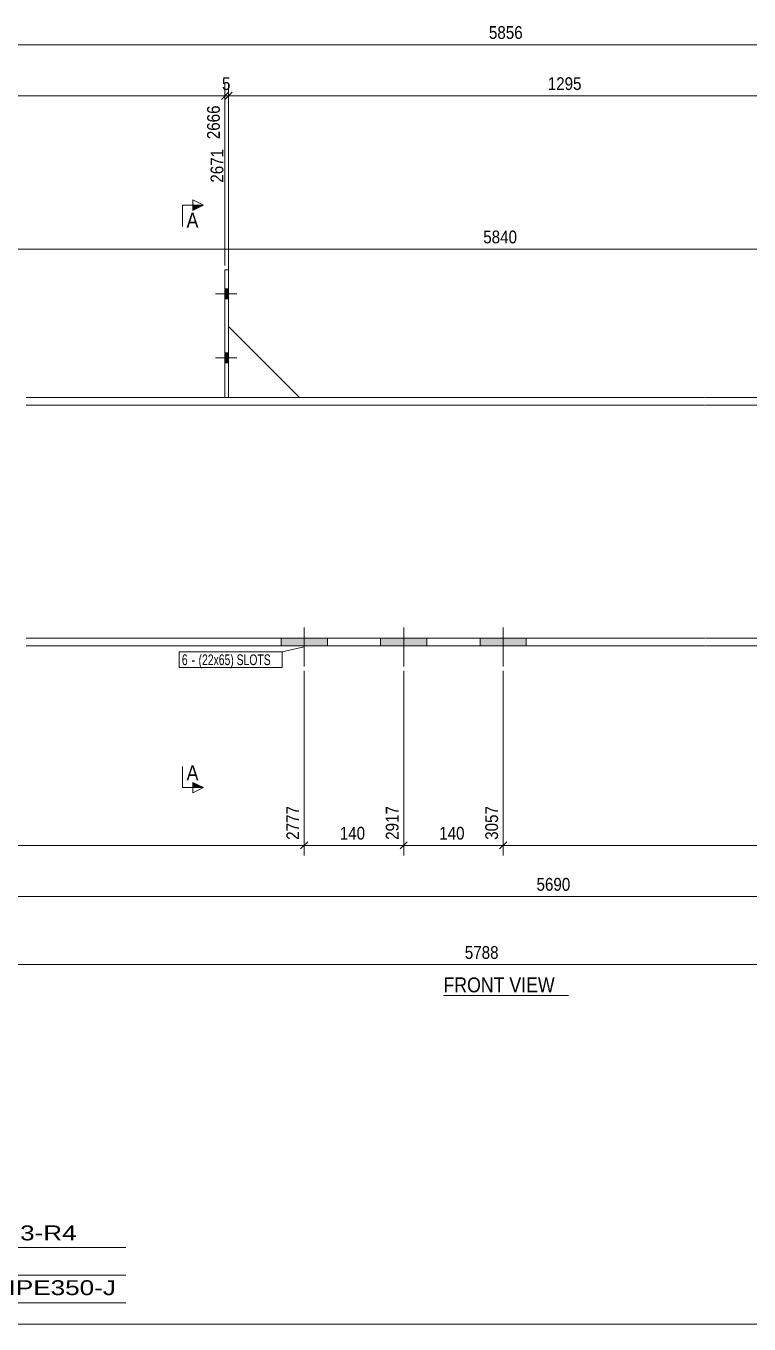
# Model space of a CAD drawing. Header units: millimetres. Extents: x 2 to 825, y 1 to 579.
# Drawn here: x 244.1 to 413.7, y 5 to 309.8 of the extents above; entities that cross this region are included whole.
import ezdxf

# ---------------------------------------------------------------- set-up
doc = ezdxf.new("R2010")
doc.units = ezdxf.units.MM
doc.linetypes.add('XKITLINE00', pattern=[0])
doc.linetypes.add('XKITLINE01', pattern=[4, 1, -1, 1, -1])
for name, color, linetype, lineweight in [('Bolt', 3, 'Continuous', 0), ('BoltMark', 7, 'Continuous', 0), ('Dimensions', 7, 'Continuous', 0), ('DrawingSheet', 5, 'Continuous', 0), ('OtherObjectType', 7, 'Continuous', 0), ('Part', 2, 'Continuous', 0), ('Section', 6, 'Continuous', 0)]:
    doc.layers.add(name, color=color, linetype=linetype, lineweight=lineweight)
doc.styles.add('ARIAL', font='ARIAL.TTF')
doc.styles.add('ARIAL_NARROW', font='ARIALN.TTF')

# ---------------------------------------------------------------- blocks, each defined once
blk = doc.blocks.new('*A2')
at = {"layer": 'Bolt'}
for points in [[(303.93, 164.22), (303.93, 166.06), (314.77, 166.06), (314.77, 164.22)], [(303.93, 164.22), (303.93, 166.06), (314.77, 166.06), (314.77, 164.22)], [(327.27, 164.22), (327.27, 166.06), (338.1, 166.06), (338.1, 164.22)], [(327.27, 164.22), (327.27, 166.06), (338.1, 166.06), (338.1, 164.22)], [(350.6, 164.22), (350.6, 166.06), (361.43, 166.06), (361.43, 164.22)], [(350.6, 164.22), (350.6, 166.06), (361.43, 166.06), (361.43, 164.22)]]:
    blk.add_hatch(color=3, dxfattribs=at).paths.add_polyline_path(points, flags=17)
at = {"layer": 'Bolt', "color": 3, "linetype": 'XKITLINE00', "lineweight": 0}
for p, q in [((309.35, 159.39), (309.35, 168.56)), ((309.35, 159.39), (309.35, 168.56)), ((332.68, 159.39), (332.68, 168.56)), ((332.68, 159.39), (332.68, 168.56)), ((356.02, 159.39), (356.02, 168.56)), ((356.02, 159.39), (356.02, 168.56)), ((303.93, 164.22), (303.93, 166.06)), ((303.93, 164.22), (303.93, 166.06)), ((314.77, 164.22), (314.77, 166.06)), ((314.77, 164.22), (314.77, 166.06)), ((327.27, 164.22), (327.27, 166.06)), ((327.27, 164.22), (327.27, 166.06)), ((338.1, 164.22), (338.1, 166.06)), ((338.1, 164.22), (338.1, 166.06)), ((350.6, 164.22), (350.6, 166.06)), ((350.6, 164.22), (350.6, 166.06)), ((361.43, 164.22), (361.43, 166.06)), ((361.43, 164.22), (361.43, 166.06))]:
    blk.add_line(p, q, dxfattribs=at)
blk = doc.blocks.new('*A5')
at = {"layer": 'Bolt'}
for points in [[(290.75, 248.06), (291.58, 248.06), (291.58, 245.72), (290.75, 245.72)], [(290.75, 248.06), (291.58, 248.06), (291.58, 245.72), (290.75, 245.72)], [(290.75, 233.06), (291.58, 233.06), (291.58, 230.72), (290.75, 230.72)], [(290.75, 233.06), (291.58, 233.06), (291.58, 230.72), (290.75, 230.72)]]:
    blk.add_hatch(color=3, dxfattribs=at).paths.add_polyline_path(points, flags=17)
at = {"layer": 'Bolt', "color": 3, "linetype": 'XKITLINE00', "lineweight": 0}
for p, q in [((293.52, 246.89), (288.52, 246.89)), ((293.52, 246.89), (288.52, 246.89)), ((291.58, 248.06), (290.75, 248.06)), ((291.58, 248.06), (290.75, 248.06)), ((291.58, 245.72), (290.75, 245.72)), ((291.58, 245.72), (290.75, 245.72)), ((293.52, 231.89), (288.52, 231.89)), ((293.52, 231.89), (288.52, 231.89)), ((291.58, 233.06), (290.75, 233.06)), ((291.58, 233.06), (290.75, 233.06)), ((291.58, 230.72), (290.75, 230.72)), ((291.58, 230.72), (290.75, 230.72))]:
    blk.add_line(p, q, dxfattribs=at)
blk = doc.blocks.new('*A10')
at = {"layer": 'Part', "color": 2, "linetype": 'XKITLINE00', "lineweight": 0}
for p, q in [((403.52, 222.56), (244.12, 222.56)), ((512.75, 222.56), (403.62, 222.56)), ((403.52, 220.72), (244.12, 220.72)), ((512.75, 220.72), (403.62, 220.72)), ((403.52, 166.06), (244.12, 166.06)), ((512.75, 166.06), (403.62, 166.06)), ((403.52, 164.22), (244.12, 164.22)), ((512.75, 164.22), (403.62, 164.22))]:
    blk.add_line(p, q, dxfattribs=at)
blk = doc.blocks.new('*A15')
at = {"layer": 'Part', "color": 2, "linetype": 'XKITLINE00', "lineweight": 0}
blk.add_line((308.25, 222.56), (291.58, 239.22), dxfattribs=at)
at = {"layer": 'Part', "color": 7, "linetype": 'XKITLINE01', "lineweight": 0}
for p, q in [((291.58, 239.22), (291.58, 222.56)), ((291.58, 222.56), (308.25, 222.56))]:
    blk.add_line(p, q, dxfattribs=at)
blk = doc.blocks.new('*A16')
at = {"layer": 'Part', "color": 2, "linetype": 'XKITLINE00', "lineweight": 0}
for p, q in [((290.75, 252.56), (291.58, 252.56)), ((290.75, 252.56), (290.75, 222.56)), ((291.58, 252.56), (291.58, 222.56))]:
    blk.add_line(p, q, dxfattribs=at)
at = {"layer": 'Part', "color": 7, "linetype": 'XKITLINE01', "lineweight": 0}
blk.add_line((291.58, 222.56), (290.75, 222.56), dxfattribs=at)
blk = doc.blocks.new('*A54')
at = {"layer": 'DrawingSheet', "color": 5, "linetype": 'XKITLINE00', "lineweight": 0}
blk.add_line((5, 5), (825, 5), dxfattribs=at)
blk = doc.blocks.new('*A58')
at = {"layer": 'OtherObjectType', "color": 6, "linetype": 'XKITLINE00', "lineweight": 0}
for p, q in [((217.5, 23), (267.5, 23)), ((217.5, 16.5), (267.5, 16.5)), ((217.5, 10), (267.5, 10))]:
    blk.add_line(p, q, dxfattribs=at)
at = {"layer": 'OtherObjectType', "color": 6, "style": 'ARIAL_NARROW'}
for s, width, p in [('MARK:', 1.275, (218.27, 24.58)), ('3-R4', 1.525501, (242.69, 24.65)), ('QTY:', 1.275, (217.5, 18.19)), ('1', 1.525501, (236.99, 18.05)), ('IPE350-J', 1.525501, (240, 11.79)), ('DESC.:', 1.275, (217.29, 11.63))]:
    blk.add_text(s, height=3.5, dxfattribs=dict(at, width=width)).set_placement(p)
blk = doc.blocks.new('*A74')
at = {"layer": 'BoltMark', "color": 7, "linetype": 'XKITLINE00', "lineweight": 0}
for p, q in [((280.04, 162.82), (304.16, 162.82)), ((280.04, 159.12), (280.04, 162.82)), ((309.35, 163.97), (304.16, 162.82)), ((304.16, 159.12), (304.16, 162.82)), ((280.04, 159.12), (304.16, 159.12))]:
    blk.add_line(p, q, dxfattribs=at)
at = {"layer": 'BoltMark', "color": 3, "style": 'ARIAL_NARROW', "width": 0.85}
for s, p in [('6', (280.64, 159.72)), ('(22x65) SLOTS', (284.56, 159.72)), ('-', (282.91, 159.72))]:
    blk.add_text(s, height=2.5, dxfattribs=at).set_placement(p)
blk = doc.blocks.new('*A84')
at = {"layer": 'Section'}
for points in [[(283.25, 267.67), (285.75, 267.67), (283.25, 266.42)], [(283.25, 132.19), (285.75, 130.94), (283.25, 130.94)]]:
    blk.add_hatch(color=3, dxfattribs=at).paths.add_polyline_path(points, flags=17)
at = {"layer": 'Section', "color": 3, "linetype": 'XKITLINE00', "lineweight": 0}
for p, q in [((283.25, 266.42), (283.25, 268.92)), ((283.25, 268.92), (285.75, 267.67)), ((285.75, 267.67), (283.25, 266.42)), ((285.75, 130.94), (283.25, 132.19)), ((283.25, 132.19), (283.25, 129.69)), ((285.75, 130.94), (283.25, 129.69))]:
    blk.add_line(p, q, dxfattribs=at)
at = {"layer": 'Section', "color": 1, "linetype": 'XKITLINE00', "lineweight": 0}
for p, q in [((280.75, 267.67), (280.75, 262.67)), ((280.75, 267.67), (285.75, 267.67)), ((280.75, 130.94), (280.75, 135.94)), ((280.75, 130.94), (285.75, 130.94))]:
    blk.add_line(p, q, dxfattribs=at)
at = {"layer": 'Section', "color": 7, "style": 'ARIAL', "width": 0.85}
for p in [(281.75, 262.42), (281.75, 132.69)]:
    blk.add_text('A', height=3.5, dxfattribs=at).set_placement(p)
blk = doc.blocks.new('*A86')
at = {"layer": 'OtherObjectType', "color": 7, "linetype": 'XKITLINE00', "lineweight": 0}
blk.add_line((342.01, 82.14), (371.31, 82.14), dxfattribs=at)
at = {"layer": 'OtherObjectType', "color": 7, "style": 'ARIAL', "width": 0.85}
blk.add_text('FRONT VIEW', height=3.5, dxfattribs=at).set_placement((342.01, 82.89))
blk = doc.blocks.new('*A87')
at = {"layer": 'Dimensions', "color": 7, "linetype": 'XKITLINE00', "lineweight": 0}
blk.add_line((56.45, 305.39), (657.79, 305.39), dxfattribs=at)
at = {"layer": 'Dimensions', "color": 3, "style": 'ARIAL', "width": 0.85}
blk.add_text('5856', height=3, dxfattribs=at).set_placement((352.67, 306.74))
blk = doc.blocks.new('*A88')
at = {"layer": 'Dimensions', "color": 7, "linetype": 'XKITLINE00', "lineweight": 0}
blk.add_line((56.45, 257.39), (655.13, 257.39), dxfattribs=at)
at = {"layer": 'Dimensions', "color": 3, "style": 'ARIAL', "width": 0.85}
blk.add_text('5840', height=3, dxfattribs=at).set_placement((351.34, 258.74))
blk = doc.blocks.new('*A90')
at = {"layer": 'Dimensions', "color": 7, "linetype": 'XKITLINE00', "lineweight": 0}
blk.add_line((56.45, 89.39), (646.48, 89.39), dxfattribs=at)
at = {"layer": 'Dimensions', "color": 3, "style": 'ARIAL', "width": 0.85}
blk.add_text('5788', height=3, dxfattribs=at).set_placement((347.01, 90.74))
blk = doc.blocks.new('*A94')
at = {"layer": 'Dimensions', "color": 7, "linetype": 'XKITLINE00', "lineweight": 0}
blk.add_line((81.45, 105.39), (655.13, 105.39), dxfattribs=at)
at = {"layer": 'Dimensions', "color": 3, "style": 'ARIAL', "width": 0.85}
blk.add_text('5690', height=3, dxfattribs=at).set_placement((363.84, 106.74))
blk = doc.blocks.new('*A95')
at = {"layer": 'Dimensions', "color": 7, "linetype": 'XKITLINE00', "lineweight": 0}
for p, q in [((56.45, 161.56), (56.45, 114.99)), ((309.35, 158.39), (309.35, 114.99)), ((57.3, 118.24), (55.6, 116.54)), ((56.45, 117.39), (309.35, 117.39)), ((310.2, 118.24), (308.5, 116.54))]:
    blk.add_line(p, q, dxfattribs=at)
at = {"layer": 'Dimensions', "color": 3}
for p in [(56.45, 117.39), (309.35, 117.39)]:
    blk.add_point(p, dxfattribs=at)
at = {"layer": 'Dimensions', "color": 3, "style": 'ARIAL', "width": 0.85}
blk.add_text('2777', height=3, rotation=90.0002, dxfattribs=at).set_placement((308.15, 118.69))
blk.add_text('2777', height=3, dxfattribs=at).set_placement((178.45, 118.74))
blk = doc.blocks.new('*A96')
at = {"layer": 'Dimensions', "color": 7, "linetype": 'XKITLINE00', "lineweight": 0}
for p, q in [((309.35, 158.39), (309.35, 114.99)), ((332.68, 158.39), (332.68, 114.99)), ((310.2, 118.24), (308.5, 116.54)), ((309.35, 117.39), (332.68, 117.39)), ((333.53, 118.24), (331.84, 116.54))]:
    blk.add_line(p, q, dxfattribs=at)
at = {"layer": 'Dimensions', "color": 3}
for p in [(309.35, 117.39), (332.68, 117.39)]:
    blk.add_point(p, dxfattribs=at)
at = {"layer": 'Dimensions', "color": 3, "style": 'ARIAL', "width": 0.85}
blk.add_text('2917', height=3, rotation=90.0002, dxfattribs=at).set_placement((331.48, 118.69))
blk.add_text('140', height=3, dxfattribs=at).set_placement((317.68, 118.74))
blk = doc.blocks.new('*A97')
at = {"layer": 'Dimensions', "color": 7, "linetype": 'XKITLINE00', "lineweight": 0}
for p, q in [((332.68, 158.39), (332.68, 114.99)), ((356.02, 158.39), (356.02, 114.99)), ((333.53, 118.24), (331.84, 116.54)), ((332.68, 117.39), (356.02, 117.39)), ((356.87, 118.24), (355.17, 116.54))]:
    blk.add_line(p, q, dxfattribs=at)
at = {"layer": 'Dimensions', "color": 3}
for p in [(332.68, 117.39), (356.02, 117.39)]:
    blk.add_point(p, dxfattribs=at)
at = {"layer": 'Dimensions', "color": 3, "style": 'ARIAL', "width": 0.85}
blk.add_text('3057', height=3, rotation=90.0002, dxfattribs=at).set_placement((354.82, 118.69))
blk.add_text('140', height=3, dxfattribs=at).set_placement((341.01, 118.74))
blk = doc.blocks.new('*A98')
at = {"layer": 'Dimensions', "color": 7, "linetype": 'XKITLINE00', "lineweight": 0}
for p, q in [((655.13, 221.56), (655.13, 114.99)), ((356.02, 158.39), (356.02, 114.99)), ((356.87, 118.24), (355.17, 116.54)), ((356.02, 117.39), (655.13, 117.39)), ((655.98, 118.24), (654.28, 116.54))]:
    blk.add_line(p, q, dxfattribs=at)
at = {"layer": 'Dimensions', "color": 3}
for p in [(356.02, 117.39), (655.13, 117.39)]:
    blk.add_point(p, dxfattribs=at)
at = {"layer": 'Dimensions', "color": 3, "style": 'ARIAL', "width": 0.85}
blk.add_text('5840', height=3, rotation=90.0002, dxfattribs=at).set_placement((653.93, 118.69))
blk.add_text('2782', height=3, dxfattribs=at).set_placement((501.12, 118.74))
blk = doc.blocks.new('*A103')
at = {"layer": 'Dimensions', "color": 7, "linetype": 'XKITLINE00', "lineweight": 0}
for p, q in [((182.35, 240.22), (182.35, 296.24)), ((290.75, 253.56), (290.75, 296.24)), ((183.2, 294.24), (181.5, 292.54)), ((182.35, 293.39), (290.75, 293.39)), ((291.6, 294.24), (289.9, 292.54))]:
    blk.add_line(p, q, dxfattribs=at)
at = {"layer": 'Dimensions', "color": 3}
for p in [(182.35, 293.39), (290.75, 293.39)]:
    blk.add_point(p, dxfattribs=at)
at = {"layer": 'Dimensions', "color": 3, "style": 'ARIAL', "width": 0.85}
blk.add_text('1295', height=3, dxfattribs=at).set_placement((232.1, 294.74))
blk.add_text('2666', height=3, rotation=90.0002, dxfattribs=at).set_placement((289.55, 283.19))
blk = doc.blocks.new('*A104')
at = {"layer": 'Dimensions', "color": 7, "linetype": 'XKITLINE00', "lineweight": 0}
for p, q in [((290.75, 253.56), (290.75, 296.24)), ((291.58, 240.22), (291.58, 296.24)), ((291.6, 294.24), (289.9, 292.54)), ((292.43, 294.24), (290.73, 292.54)), ((290.75, 293.39), (291.58, 293.39))]:
    blk.add_line(p, q, dxfattribs=at)
at = {"layer": 'Dimensions', "color": 3}
for p in [(290.75, 293.39), (291.58, 293.39)]:
    blk.add_point(p, dxfattribs=at)
at = {"layer": 'Dimensions', "color": 3, "style": 'ARIAL', "width": 0.85}
blk.add_text('5', height=3, dxfattribs=at).set_placement((290.05, 294.74))
blk.add_text('2671', height=3, rotation=90.0002, dxfattribs=at).set_placement((290.38, 272.99))
blk = doc.blocks.new('*A105')
at = {"layer": 'Dimensions', "color": 7, "linetype": 'XKITLINE00', "lineweight": 0}
for p, q in [((291.58, 240.22), (291.58, 296.24)), ((450.25, 253.56), (450.25, 296.24)), ((292.43, 294.24), (290.73, 292.54)), ((291.58, 293.39), (450.25, 293.39)), ((451.1, 294.24), (449.4, 292.54))]:
    blk.add_line(p, q, dxfattribs=at)
at = {"layer": 'Dimensions', "color": 3}
for p in [(291.58, 293.39), (450.25, 293.39)]:
    blk.add_point(p, dxfattribs=at)
at = {"layer": 'Dimensions', "color": 3, "style": 'ARIAL', "width": 0.85}
blk.add_text('1295', height=3, dxfattribs=at).set_placement((366.47, 294.74))
blk.add_text('3966', height=3, rotation=90.0002, dxfattribs=at).set_placement((449.05, 283.19))

msp = doc.modelspace()

# ---------------------------------------------------------------- block references
at = {"lineweight": 0}
for name in ['*A54', '*A87', '*A103', '*A104', '*A105', '*A84', '*A88', '*A16', '*A5', '*A15', '*A94', '*A98', '*A2', '*A90', '*A95', '*A74', '*A96', '*A97', '*A86', '*A58']:
    msp.add_blockref(name, (0, 0), dxfattribs=at)
at = {"layer": 'Part', "lineweight": 0}
msp.add_blockref('*A10', (0, 0), dxfattribs=at)

doc.saveas('drawing.dxf')
